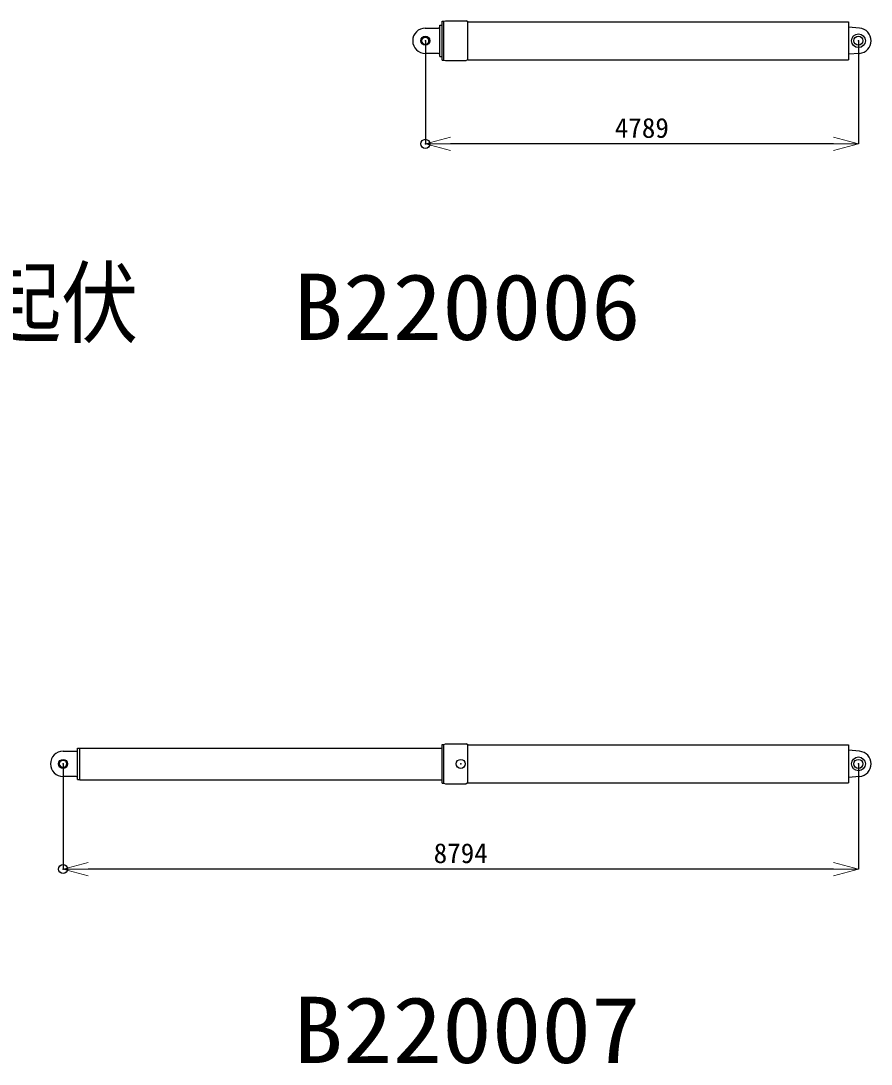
# Model space of a CAD drawing. Units: millimetres, scale not verified. Extents: x -34517 to 59927, y -64108 to 17225.
# Drawn here: x -16598 to -7197, y 4650 to 16188 of the extents above; entities that cross this region are included whole.
import ezdxf
from ezdxf.enums import TextEntityAlignment as Align

# ---------------------------------------------------------------- set-up
doc = ezdxf.new("R2010")
doc.units = ezdxf.units.MM
doc.header["$LTSCALE"] = 200
doc.header["$PDMODE"] = 32
doc.header["$PDSIZE"] = 100
doc.linetypes.add('USER2', pattern=[19.05, 12.7, -6.35])
doc.layers.add('0-0_0', color=7, linetype='Continuous', lineweight=18)
doc.layers.add('0-1_LY_1', color=7, linetype='Continuous')
doc.layers.add('0-2_DEFPOINTS', color=7, linetype='Continuous')
doc.styles.add('ＭＳ ゴシック', font='')
doc.styles.get('ＭＳ ゴシック').set_extended_font_data('MS Gothic')

# ---------------------------------------------------------------- blocks, each defined once
blk = doc.blocks.new('_OPEN30')
at = {"layer": '0-0_0'}
blk.add_line((0, 0), (-1, 0), dxfattribs=at)
blk.add_lwpolyline([(-1, 0.2679), (0, 0), (-1, -0.2679)], dxfattribs=at)
blk = doc.blocks.new('D7')
at = {"layer": '0-1_LY_1'}
for p, q in [((18515.3, 25195.5), (18515.3, 24030.8)), ((27309.3, 25195.5), (27309.3, 24030.8)), ((27032.3, 24031.8), (18792.3, 24031.8))]:
    blk.add_line(p, q, dxfattribs=at)
at = {"layer": '0-2_DEFPOINTS'}
for p in [(18515.3, 25196), (27309.3, 25196), (18515.3, 24031.8)]:
    blk.add_point(p, dxfattribs=at)
at = {"layer": '0-1_LY_1', "xscale": 277, "yscale": 277, "rotation": 180}
blk.add_blockref('_OPEN30', (18515.3, 24031.8), dxfattribs=at)
at = {"layer": '0-1_LY_1', "xscale": 277, "yscale": 277}
blk.add_blockref('_OPEN30', (27309.3, 24031.8), dxfattribs=at)
at = {"layer": '0-1_LY_1', "style": 'ＭＳ ゴシック'}
blk.add_text('8794', height=219.9, dxfattribs=at).set_placement((22612.3, 24032.3), align=Align.BOTTOM_LEFT)
blk = doc.blocks.new('D8')
at = {"layer": '0-1_LY_1'}
for p, q in [((22520.3, 33192.8), (22520.3, 32052.3)), ((27309.3, 33192.8), (27309.3, 32052.3)), ((27032.3, 32053.3), (22797.3, 32053.3))]:
    blk.add_line(p, q, dxfattribs=at)
at = {"layer": '0-2_DEFPOINTS'}
for p in [(22520.3, 33193.3), (27309.3, 33193.3), (22520.3, 32053.3)]:
    blk.add_point(p, dxfattribs=at)
at = {"layer": '0-1_LY_1', "xscale": 277, "yscale": 277, "rotation": 180}
blk.add_blockref('_OPEN30', (22520.3, 32053.3), dxfattribs=at)
at = {"layer": '0-1_LY_1', "xscale": 277, "yscale": 277}
blk.add_blockref('_OPEN30', (27309.3, 32053.3), dxfattribs=at)
at = {"layer": '0-1_LY_1', "style": 'ＭＳ ゴシック'}
blk.add_text('4789', height=219.9, dxfattribs=at).set_placement((24614.8, 32053.8), align=Align.BOTTOM_LEFT)

msp = doc.modelspace()

# ---------------------------------------------------------------- linework, layer by layer
at = {"layer": '0-1_LY_1'}
for p, q in [((-11941.2, 15753.5), (-11941.2, 16183.5)), ((-11941.2, 16183.5), (-11921.2, 16183.5)), ((-11921.2, 16183.5), (-11903.9, 16188.5)), ((-11921.2, 15753.5), (-11921.2, 16183.5)), ((-11903.9, 16188.5), (-11674.2, 16188.5)), ((-11657.7, 16178.5), (-7447.2, 16178.5)), ((-7447.2, 16178.5), (-7447.2, 15758.5)), ((-12127, 16108.5), (-11981.2, 16109.4)), ((-11966.2, 15794.5), (-11966.2, 16142.5)), ((-11966.2, 16142.5), (-11941.2, 16142.5)), ((-11657.7, 15758.5), (-11657.7, 16152.8)), ((-7325, 16108), (-7447.2, 16118.7)), ((-11981.2, 15828.5), (-12126.2, 15828.5)), ((-7324.9, 15829.1), (-7447.2, 15818.4)), ((-11966.2, 15794.5), (-11941.2, 15794.5)), ((-11941.2, 15753.5), (-11921.2, 15753.5)), ((-11921.2, 15753.5), (-11903.9, 15748.5)), ((-11903.9, 15748.5), (-11674.2, 15748.5)), ((-11657.7, 15758.5), (-11674.2, 15748.5)), ((-11657.7, 15758.5), (-7447.2, 15758.5)), ((-16132, 8111.2), (-15986.2, 8112)), ((-15971.2, 7797.2), (-15971.2, 8145.2)), ((-15971.2, 8145.2), (-15946.2, 8145.2)), ((-15946.2, 7796.2), (-15946.2, 8146.2)), ((-15946.2, 8146.2), (-11941.2, 8146.2)), ((-11941.2, 7756.2), (-11941.2, 8186.2)), ((-11941.2, 8186.2), (-11921.2, 8186.2)), ((-11921.2, 8186.2), (-11903.9, 8191.2)), ((-11921.2, 8159.9), (-11921.2, 8186.2)), ((-11921.2, 7756.2), (-11921.2, 8159.9)), ((-11903.9, 8191.2), (-11674.2, 8191.2)), ((-11657.7, 8181.2), (-11674.2, 8191.2)), ((-11657.7, 8181.2), (-7447.2, 8181.2)), ((-11657.7, 8155.5), (-11657.7, 8181.2)), ((-11657.7, 7761.2), (-11657.7, 8155.5)), ((-7447.2, 8181.2), (-7447.2, 7761.2)), ((-7325, 8110.6), (-7447.2, 8121.3)), ((-15986.2, 7831.2), (-16131.2, 7831.2)), ((-15971.2, 7797.2), (-15946.2, 7797.2)), ((-15946.2, 7796.2), (-11941.2, 7796.2)), ((-11903.9, 7751.2), (-11674.2, 7751.2)), ((-11657.7, 7761.2), (-11674.2, 7751.2)), ((-11657.7, 7761.2), (-7447.2, 7761.2)), ((-7324.9, 7831.7), (-7447.2, 7821))]:
    msp.add_line(p, q, dxfattribs=at)
at = {"layer": '0-1_LY_1', "linetype": 'USER2'}
for p, q in [((-11657.7, 15784.2), (-11657.7, 16178.5)), ((-11941.2, 15818.5), (-11941.2, 15968.5)), ((-11657.7, 15758.5), (-11657.7, 15784.2)), ((-11941.2, 7971.2), (-11941.2, 8121.2)), ((-11657.7, 7786.9), (-11657.7, 8181.2)), ((-11941.2, 7821.2), (-11941.2, 7971.2)), ((-11657.7, 7761.2), (-11657.7, 7786.9))]:
    msp.add_line(p, q, dxfattribs=at)
at = {"layer": '0-1_LY_1'}
for points in [[(-11657.7, 16152.8), (-11657.7, 16178.5), (-11674.2, 16188.5)], [(-11941.2, 7756.2), (-11921.2, 7756.2), (-11903.9, 7751.2)]]:
    msp.add_lwpolyline(points, dxfattribs=at)
for centre, radius in [((-7337.2, 15968.5), 76), ((-12126.2, 15968.5), 40), ((-16131.2, 7971.2), 40), ((-7337.2, 7971.2), 76)]:
    msp.add_circle(centre, radius, dxfattribs=at)
for centre, radius, start, end in [((-12126.2, 15968.5), 140, 90.33284, 269.99999), ((-11981.2, 16124.4), 15, 270.33284, 0.33284), ((-7337.2, 15968.5), 140, 274.96189, 85.00001), ((-12126.2, 15968.5), 40, 208.6479, 28.64789), ((-7337.2, 15968.5), 80, 331.68493, 331.875), ((-11981.2, 15813.5), 15, 360, 90), ((-16131.2, 7971.2), 140, 90.33284, 269.99999), ((-15986.2, 8127), 15, 270.33284, 0.33284), ((-7337.2, 7971.2), 140, 274.96189, 85.00001), ((-16131.2, 7971.2), 40, 208.6479, 28.64789), ((-7337.2, 7971.2), 80, 331.68493, 331.875), ((-15986.2, 7816.2), 15, 360, 90)]:
    msp.add_arc(centre, radius, start, end, dxfattribs=at)
for p in [(-12126.2, 15968.5), (-7337.2, 15968.5), (-16131.2, 7971.2), (-11734.2, 7971.2), (-7337.2, 7971.2)]:
    msp.add_point(p, dxfattribs=at)

# ---------------------------------------------------------------- block references
for name in ['D8', 'D7']:
    msp.add_blockref(name, (-34646.5, -17224.8), dxfattribs=at)

# ---------------------------------------------------------------- texts
at = {"layer": '0-1_LY_1', "style": 'ＭＳ ゴシック'}
for s, width, p in [('起伏', 0.85, (-17000.2, 12483.2)), ('B220006', 1.1, (-13585.6, 12439.7)), ('B220007', 1.1, (-13585.6, 4442.3))]:
    msp.add_text(s, height=733.1, dxfattribs=dict(at, width=width)).set_placement(p, align=Align.BOTTOM_LEFT)

doc.saveas('drawing.dxf')
